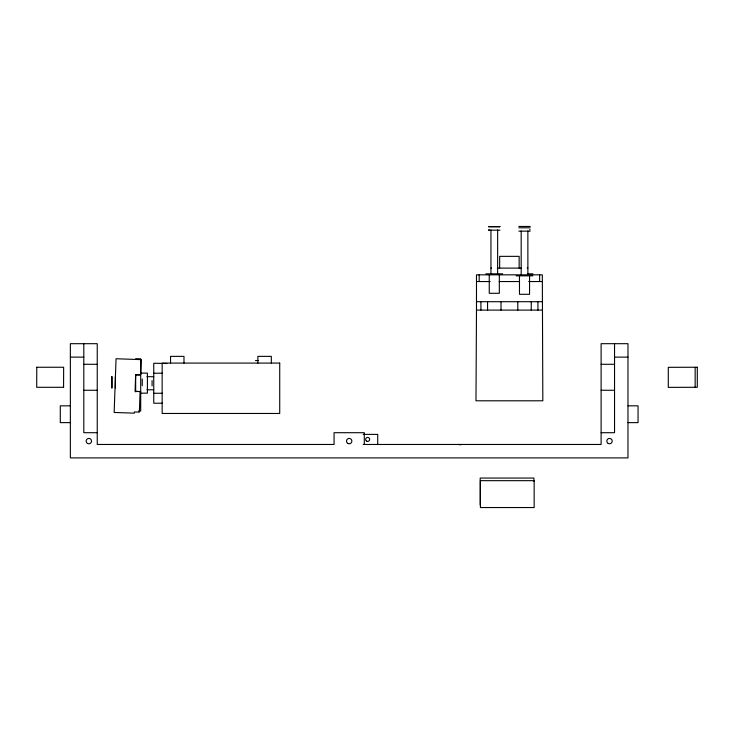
<?xml version="1.0" encoding="UTF-8"?>
<svg xmlns="http://www.w3.org/2000/svg" width="734" height="734" viewBox="0 0 734 734"><rect width="100%" height="100%" fill="white"/><g stroke="black" fill="none" stroke-linecap="round" stroke-linejoin="round"><path stroke-width="1.1" d="M476.485 310.097L475.981 400.792L542.83 400.792L542.325 274.828L476.485 274.828L476.485 310.097L542.325 310.097M140.699 374.735L141.231 359.632L116.055 358.743L114.155 412.453L134.304 413.169L134.34 411.957L139.377 412.132L140.102 391.525L135.065 391.35L135.662 374.56L140.699 374.735L135.662 374.762M138.68 411.012L140.699 411.012L140.699 358.779L135.662 358.779M518.846 226.457L530.196 226.457M488.605 226.577L499.964 226.577M488.605 226.806L499.964 226.806M518.846 227.797L530.196 227.797M529.471 229.815L530.196 229.815M488.605 229.935L489.339 229.935M488.605 230.164L499.964 230.164M518.846 231.155L530.196 231.155M490.927 268.112L491.56 268.112M497.294 268.112L521.516 268.112M527.251 268.112L527.884 268.112M485.936 273.819L502.643 273.819M527.37 273.819L532.875 273.819M516.167 275.837L532.875 275.837M476.485 281.544L490.11 281.544M499.184 281.544L519.617 281.544M528.7 281.544L542.325 281.544M476.485 301.702L542.325 301.702M70.363 357.128L83.804 357.128M614.541 357.128L627.983 357.128M255.46 360.532L258.194 360.532M83.804 364.293L97.237 364.293M601.109 364.293L614.541 364.293M36.7 367.257L63.647 367.248L63.574 387.304M140.699 373.111L147.415 373.111L147.415 393.158L140.699 393.158M153.755 373.221L162.489 373.221M139.689 374.735L135.662 374.735L135.662 391.864M146.947 376.689L153.755 376.689M63.647 387.295L36.7 387.304L36.773 367.248M146.947 389.791L153.755 389.791M83.804 390.259L97.237 390.259M601.109 390.259L614.541 390.259M153.755 393.259L162.489 393.259M162.489 403.223L153.755 403.223L153.755 363.257L166.857 363.495M70.363 405.829L60.289 405.829L60.289 422.628L70.363 422.628M627.983 405.829L638.057 405.829L638.057 422.628L627.983 422.628M97.237 432.702L83.804 432.702L83.804 343.686M601.109 432.702L614.541 432.702L614.541 343.686M363.174 434.381L377.726 434.381L377.726 444.465M363.174 444.465L601.109 444.465L601.109 343.686L627.983 343.686L627.983 457.897L70.363 457.897L70.363 343.686L97.237 343.686L97.237 444.465L334.062 444.465L334.062 432.702L364.293 432.702L364.293 444.465M135.662 391.488L140.699 391.543M695.162 367.33L695.162 387.368M539.637 274.828L539.637 281.544M537.93 301.702L537.93 310.097M533.93 481.412L533.93 478.054L480.183 478.054L480.183 504.928M531.242 301.702L531.242 310.097M529.563 275.837L529.563 294.306L519.479 294.306L519.479 275.837M527.865 230.962L527.884 274.828M521.177 230.962L521.177 274.608M519.149 268.112L519.149 256.349L499.661 256.349L499.661 268.112M517.8 301.702L517.8 310.097M501.01 301.702L501.01 310.097M499.331 274.828L499.331 293.297L489.248 293.297L489.248 274.828M497.634 229.935L497.634 273.617M490.945 229.935L490.945 274.534M487.569 301.702L487.569 310.097M480.917 301.702L480.917 310.097M479.174 274.828L479.174 281.544M271.323 363.082L271.323 356.366L257.882 356.366L257.882 363.082M183.986 363.082L183.986 356.366L170.545 356.366L170.545 363.082M152.076 380.551L152.076 385.928M142.258 378.973L142.258 385.653M115.385 376.634L115.385 387.992M112.027 376.634L112.027 387.992M111.751 376.634L111.751 387.992M458.346 444.465A6.716 6.716 0 0 1 460.64 444.868M279.718 363.082L162.15 363.082L162.15 413.471L279.718 413.471L279.718 363.082M697.3 367.239L668.289 367.33L668.289 387.368L697.3 387.277L697.3 367.239M534.15 480.669L480.403 480.669L480.403 507.543L534.15 507.543L534.15 480.669M608.165 443.428A2.688 2.688 0 0 0 612.193 441.106A2.688 2.688 0 0 0 608.165 438.776A2.688 2.688 0 0 0 608.165 443.428M347.833 443.428A2.688 2.688 0 0 0 351.861 441.106A2.688 2.688 0 0 0 347.833 438.776A2.688 2.688 0 0 0 347.833 443.428M87.493 443.428A2.688 2.688 0 0 0 91.53 441.106A2.688 2.688 0 0 0 87.493 438.776A2.688 2.688 0 0 0 87.493 443.428M366.642 441.162A2.009 2.009 0 0 0 369.661 439.427A2.009 2.009 0 0 0 366.642 437.684A2.009 2.009 0 0 0 366.642 441.162"/></g></svg>
